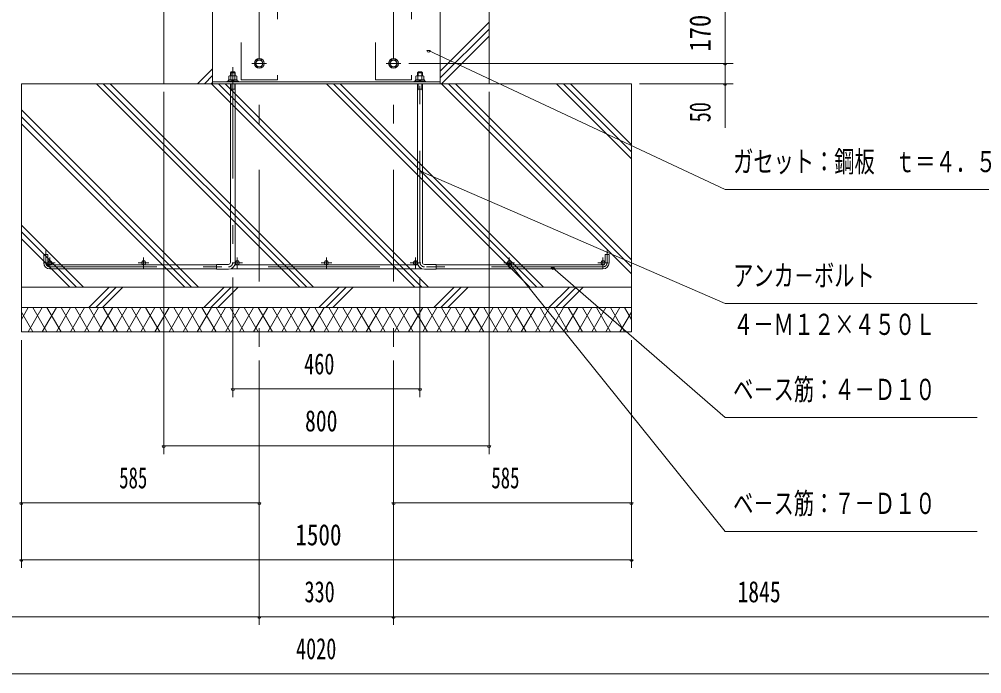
# Model space of a CAD drawing. Units: millimetres, scale not verified. Extents: x -31991 to 32006, y -14700 to 14700.
# Drawn here: x 19187 to 27470, y -4592 to 1038 of the extents above; entities that cross this region are included whole.
import ezdxf
from ezdxf.enums import TextEntityAlignment as Align

# ---------------------------------------------------------------- set-up
doc = ezdxf.new("R2010")
doc.units = ezdxf.units.MM
doc.header["$LTSCALE"] = 80
doc.linetypes.add('USER2', pattern=[10, 4, -6])
doc.linetypes.add('USER3', pattern=[24, 12, -5, 2, -5])
for name, color, linetype, lineweight in [('0-6_2-02BOLD', 7, 'Continuous', 18), ('0-7_2-12HIDDEN', 3, 'USER2', 18), ('0-8_2-22CENTER', 3, 'USER3', 18), ('0-9_2-42THIN', 4, 'Continuous', 18), ('0-A_2-52DIM', 3, 'Continuous', 18), ('0-B_2-62HATCH', 2, 'Continuous', 18)]:
    doc.layers.add(name, color=color, linetype=linetype, lineweight=lineweight)
doc.styles.add('ＭＳ ゴシック', font='')
doc.styles.get('ＭＳ ゴシック').set_extended_font_data('MS Gothic')

msp = doc.modelspace()

# ---------------------------------------------------------------- linework, layer by layer
at = {"layer": '0-6_2-02BOLD'}
for p, q in [((20850.56, 1357.9), (20850.56, 482.9)), ((23230.56, 1357.9), (23230.56, 482.9)), ((20850.56, 498.65), (22810.57, 498.65)), ((21046.56, 577.73), (21004.56, 577.73)), ((21008.39, 549.04), (21008.39, 517.2)), ((21015.06, 506.7), (21025.56, 517.2)), ((21036.06, 517.2), (21025.56, 506.7)), ((21042.74, 517.2), (21042.74, 549.04)), ((21074.56, 506.7), (21074.56, 498.65)), ((22597.94, 506.7), (22597.94, 517.2)), ((22656.56, 577.73), (22614.56, 577.73)), ((22618.39, 517.2), (22618.39, 549.04)), ((22625.06, 517.2), (22635.56, 506.7)), ((22646.06, 506.7), (22635.56, 517.2)), ((22652.74, 549.04), (22652.74, 517.2)), ((22684.56, 498.65), (22684.56, 506.7)), ((21004.56, 482.9), (21004.56, -1053.6)), ((21004.56, 435.65), (21046.56, 435.65)), ((21046.56, -1053.6), (21046.56, 482.9)), ((22614.56, 482.9), (22614.56, -1053.6)), ((22614.56, 435.65), (22656.56, 435.65)), ((22656.56, -1053.6), (22656.56, 482.9)), ((24263.06, -1057.1), (24263.06, -987.1)), ((20885.56, -1074.6), (19450.56, -1074.6)), ((22618.39, -1074.6), (21042.73, -1074.6)), ((24210.56, -1074.6), (22775.57, -1074.6)), ((19450.56, -1109.6), (20885.56, -1109.6)), ((20885.56, -1113.1), (20987.06, -1113.1)), ((21007.16, -1109.6), (22653.96, -1109.6)), ((22775.57, -1109.6), (24210.56, -1109.6)), ((24455.56, -1267.1), (19205.56, -1267.1)), ((19205.56, -1442.1), (24455.56, -1442.1))]:
    msp.add_line(p, q, dxfattribs=at)
for points in [[(20430.56, 482.9), (20430.56, 1357.9), (14795.56, 1357.9)], [(22810.57, 482.9), (22810.57, 1357.9), (20850.56, 1357.9)], [(21046.56, 552.2), (21046.56, 577.73), (21039.56, 584.73), (21011.56, 584.73), (21004.56, 577.73), (21004.56, 552.2)], [(22614.56, 552.2), (22614.56, 577.73), (22621.56, 584.73), (22649.56, 584.73), (22656.56, 577.73), (22656.56, 552.2)], [(21074.56, 506.7), (20976.56, 506.7), (20976.56, 498.65)], [(20987.94, 506.7), (20987.94, 517.2), (21063.19, 517.2), (21063.19, 506.7)], [(20991.21, 517.2), (20991.21, 549.04), (20996.69, 552.2), (21054.44, 552.2), (21059.92, 549.04), (21059.92, 517.2)], [(22684.56, 506.7), (22586.56, 506.7), (22586.56, 498.65)], [(22597.94, 517.2), (22673.18, 517.2), (22673.18, 506.7)], [(22669.91, 517.2), (22669.91, 549.04), (22664.43, 552.2), (22606.69, 552.2), (22601.21, 549.04), (22601.21, 517.2)], [(19433.06, -1057.1), (19433.06, -987.1), (19398.06, -987.1), (19398.06, -1057.1)], [(24263.06, -987.1), (24228.06, -987.1), (24228.06, -1057.1)], [(20987.06, -1071.1), (20885.56, -1071.1), (20885.56, -1113.1)], [(22674.06, -1113.1), (22775.57, -1113.1), (22775.57, -1071.1), (22674.06, -1071.1)]]:
    msp.add_lwpolyline(points, dxfattribs=at)
for points in [[(21270.23, 628.15), (21235.88, 628.15), (21218.71, 657.9), (21235.88, 687.65), (21270.23, 687.65), (21287.41, 657.9)], [(22425.24, 628.15), (22442.41, 657.9), (22425.24, 687.65), (22390.88, 687.65), (22373.71, 657.9), (22390.88, 628.15)], [(19205.56, -1652.1), (19205.56, 482.9), (24455.56, 482.9), (24455.56, -1652.1)]]:
    msp.add_lwpolyline(points, close=True, dxfattribs=at)
for centre, radius in [((21253.06, 657.9), 42), ((21253.06, 657.9), 28.88), ((22408.06, 657.9), 42), ((22408.06, 657.9), 28.88), ((19450.56, -1057.1), 17.5), ((20257.31, -1057.1), 17.5), ((21064.06, -1057.1), 17.5), ((21830.56, -1057.1), 17.5), ((22597.06, -1057.1), 17.5), ((23403.81, -1057.1), 17.5), ((24210.56, -1057.1), 17.5)]:
    msp.add_circle(centre, radius, dxfattribs=at)
for centre, radius, start, end in [((20999.79, 538.96), 13.24, 49.5701, 90), ((21025.56, 503.98), 48.23, 69.13593, 110.86406), ((21051.32, 538.96), 13.24, 90, 130.42989), ((22609.79, 538.96), 13.24, 49.57011, 90), ((22635.56, 503.98), 48.23, 69.13594, 110.86407), ((22661.32, 538.96), 13.24, 90, 130.4299), ((19450.56, -1057.1), 52.5, 180, 270), ((20987.06, -1053.6), 59.5, 270, 0), ((20987.06, -1053.6), 17.5, 270, 0), ((22674.06, -1053.6), 59.5, 180, 270), ((22674.06, -1053.6), 17.5, 180, 270), ((24210.56, -1057.1), 52.5, 270, 0)]:
    msp.add_arc(centre, radius, start, end, dxfattribs=at)
at = {"layer": '0-7_2-12HIDDEN'}
for points in [[(21408.98, 1357.9), (21408.98, 517.9), (21097.13, 517.9), (21097.13, 1357.9)], [(22563.98, 1357.9), (22563.98, 517.9), (22252.13, 517.9), (22252.13, 1357.9)]]:
    msp.add_lwpolyline(points, dxfattribs=at)
at = {"layer": '0-8_2-22CENTER'}
for p, q in [((21253.06, 9341.41), (21253.06, -1827.1)), ((22408.05, 9341.41), (22408.05, -1827.1)), ((21025.56, 626.73), (21025.56, -1053.6)), ((21190.06, 657.9), (21316.06, 657.9)), ((22345.06, 657.9), (22471.06, 657.9)), ((22635.56, -1053.6), (22635.56, 626.73)), ((19415.56, -1057.1), (19415.56, -952.1)), ((24245.56, -1057.1), (24245.56, -952.1)), ((19405.06, -1057.1), (19496.06, -1057.1)), ((19450.56, -1102.6), (19450.56, -1011.6)), ((20302.82, -1057.1), (20211.81, -1057.1)), ((20257.31, -1011.6), (20257.31, -1102.6)), ((21018.56, -1057.1), (21109.56, -1057.1)), ((21064.06, -1102.6), (21064.06, -1011.6)), ((21876.06, -1057.1), (21785.06, -1057.1)), ((21830.56, -1011.6), (21830.56, -1102.6)), ((22642.56, -1057.1), (22551.56, -1057.1)), ((22597.06, -1011.6), (22597.06, -1102.6)), ((23449.31, -1057.1), (23358.31, -1057.1)), ((23403.81, -1102.6), (23403.81, -1011.6)), ((24256.06, -1057.1), (24165.06, -1057.1)), ((24210.56, -1102.6), (24210.56, -1011.6)), ((24210.56, -1092.1), (19450.56, -1092.1))]:
    msp.add_line(p, q, dxfattribs=at)
for centre, radius, start, end in [((19450.56, -1057.1), 35, 180, 270), ((20987.06, -1053.6), 38.5, 270, 0), ((22674.06, -1053.6), 38.5, 180, 270), ((24210.56, -1057.1), 35, 270, 0)]:
    msp.add_arc(centre, radius, start, end, dxfattribs=at)
at = {"layer": '0-9_2-42THIN'}
for p, q in [((21009.82, 552.2), (21009.82, 582.98)), ((21041.31, 582.98), (21041.31, 552.2)), ((22619.81, 552.2), (22619.81, 582.98)), ((22651.3, 582.98), (22651.3, 552.2))]:
    msp.add_line(p, q, dxfattribs=at)
for points in [[(21004.56, 426.56), (21009.82, 435.65), (21009.82, 482.9)], [(21041.31, 482.9), (21041.31, 435.65), (21046.56, 426.56)], [(22619.81, 482.9), (22619.81, 435.65), (22614.56, 426.56)], [(22656.56, 426.56), (22651.3, 435.65), (22651.3, 482.9)]]:
    msp.add_lwpolyline(points, dxfattribs=at)
at = {"layer": '0-A_2-52DIM'}
for p, q in [((25260.56, 104.9), (25260.56, 1252.9)), ((22723.56, 767.96), (22695.56, 767.96)), ((22541.06, 657.9), (25330.56, 657.9)), ((25274.56, 657.9), (25246.56, 657.9)), ((25330.56, 482.9), (24525.56, 482.9)), ((25274.56, 482.9), (25246.56, 482.9)), ((20430.56, -2702.1), (20430.56, 412.9)), ((23230.56, 412.9), (23230.56, -2702.1)), ((22661.33, -272.9), (22633.33, -272.9)), ((25260.56, -1407.1), (22647.33, -272.9)), ((23423.26, -1064.65), (23395.26, -1064.65)), ((25260.56, -3367.1), (23409.26, -1064.65)), ((23792.74, -1100.3), (23764.74, -1100.3)), ((23778.74, -1100.3), (25260.56, -2387.1)), ((21025.56, -1183.1), (21025.56, -2212.1)), ((22635.56, -2212.1), (22635.56, -1183.1)), ((27430.56, -1407.1), (25260.56, -1407.1)), ((19205.56, -1722.1), (19205.56, -3682.1)), ((24455.56, -3682.1), (24455.56, -1722.1)), ((21253.06, -1897.1), (21253.06, -4172.1)), ((22408.06, -1897.1), (22408.06, -4172.1)), ((21039.56, -2142.1), (21011.56, -2142.1)), ((21025.56, -2142.1), (22635.56, -2142.1)), ((22649.56, -2142.1), (22621.56, -2142.1)), ((25260.56, -2387.1), (27430.56, -2387.1)), ((20444.56, -2632.1), (20416.56, -2632.1)), ((23230.56, -2632.1), (20430.56, -2632.1)), ((23244.56, -2632.1), (23216.56, -2632.1)), ((19219.56, -3122.1), (19191.56, -3122.1)), ((21253.06, -3122.1), (19205.56, -3122.1)), ((21267.06, -3122.1), (21239.06, -3122.1)), ((22422.06, -3122.1), (22394.06, -3122.1)), ((22408.06, -3122.1), (24455.56, -3122.1)), ((24469.56, -3122.1), (24441.56, -3122.1)), ((27430.56, -3367.1), (25260.56, -3367.1)), ((19219.56, -3612.1), (19191.56, -3612.1)), ((19205.56, -3612.1), (24455.56, -3612.1)), ((24469.56, -3612.1), (24441.56, -3612.1)), ((14795.56, -4102.1), (28865.56, -4102.1)), ((21267.06, -4102.1), (21239.06, -4102.1)), ((22422.06, -4102.1), (22394.06, -4102.1)), ((28865.56, -4592.1), (14795.56, -4592.1))]:
    msp.add_line(p, q, dxfattribs=at)
msp.add_lwpolyline([(22709.56, 767.96), (25260.56, -427.1), (28060.56, -427.1)], dxfattribs=at)
for centre in [(22709.56, 767.96), (25260.56, 657.9), (25260.56, 482.9), (22647.33, -272.9), (23409.26, -1064.65), (23778.74, -1100.3), (21025.56, -2142.1), (22635.56, -2142.1), (20430.56, -2632.1), (23230.56, -2632.1), (19205.56, -3122.1), (21253.06, -3122.1), (22408.06, -3122.1), (24455.56, -3122.1), (19205.56, -3612.1), (24455.56, -3612.1), (21253.06, -4102.1), (22408.06, -4102.1)]:
    msp.add_arc(centre, 14, 180, 0, dxfattribs=at)
at = {"layer": '0-B_2-62HATCH'}
for p, q in [((23230.56, 1012.4), (22810.57, 592.4)), ((22810.57, 533), (23230.56, 953)), ((23230.56, 893.6), (22819.87, 482.9)), ((20721.17, 482.9), (20850.56, 612.29)), ((20850.56, 552.9), (20780.57, 482.9)), ((21601.32, -1267.1), (19851.32, 482.9)), ((19910.71, 482.9), (21660.71, -1267.1)), ((21720.11, -1267.1), (19970.1, 482.9)), ((20839.97, 482.9), (20850.56, 493.5)), ((20841.26, 482.9), (22591.26, -1267.1)), ((22650.66, -1267.1), (20900.66, 482.9)), ((20960.06, 482.9), (22710.06, -1267.1)), ((23581.21, -1267.1), (21831.21, 482.9)), ((21890.61, 482.9), (23640.61, -1267.1)), ((23700.01, -1267.1), (21950, 482.9)), ((22821.16, 482.9), (24455.56, -1151.5)), ((24455.56, -1092.1), (22880.56, 482.9)), ((22939.96, 482.9), (24455.56, -1032.7)), ((23811.11, 482.9), (24455.56, -161.55)), ((24455.56, -102.15), (23870.51, 482.9)), ((23929.9, 482.9), (24455.56, -42.75)), ((19205.56, 257.5), (20730.16, -1267.1)), ((20670.76, -1267.1), (19205.56, 198.1)), ((19205.56, 138.71), (20611.36, -1267.1)), ((19740.21, -1267.1), (19205.56, -732.45)), ((19205.56, -791.84), (19680.81, -1267.1)), ((19621.42, -1267.1), (19205.56, -851.24)), ((19786.12, -1442.1), (19961.12, -1267.1)), ((20020.52, -1267.1), (19845.51, -1442.1)), ((19904.91, -1442.1), (20079.91, -1267.1)), ((20951.07, -1267.1), (20776.07, -1442.1)), ((21010.46, -1267.1), (20835.47, -1442.1)), ((20894.86, -1442.1), (21069.86, -1267.1)), ((21766.01, -1442.1), (21941.02, -1267.1)), ((22000.42, -1267.1), (21825.41, -1442.1)), ((22059.81, -1267.1), (21884.81, -1442.1)), ((22755.96, -1442.1), (22930.96, -1267.1)), ((22990.36, -1267.1), (22815.36, -1442.1)), ((22874.76, -1442.1), (23049.76, -1267.1)), ((23745.91, -1442.1), (23920.91, -1267.1)), ((23805.31, -1442.1), (23980.32, -1267.1)), ((24039.7, -1267.1), (23864.71, -1442.1)), ((19205.56, -1543.72), (19264.23, -1442.1)), ((19304.65, -1652.1), (19205.56, -1480.47)), ((19385.48, -1442.1), (19264.23, -1652.1)), ((19304.65, -1442.1), (19425.89, -1652.1)), ((19385.48, -1652.1), (19506.72, -1442.1)), ((19547.14, -1652.1), (19425.89, -1442.1)), ((19627.97, -1442.1), (19506.72, -1652.1)), ((19547.14, -1442.1), (19668.38, -1652.1)), ((19627.97, -1652.1), (19749.2, -1442.1)), ((19789.62, -1652.1), (19668.38, -1442.1)), ((19870.45, -1442.1), (19749.2, -1652.1)), ((19910.86, -1652.1), (19789.62, -1442.1)), ((19991.69, -1442.1), (19870.45, -1652.1)), ((20032.11, -1652.1), (19910.86, -1442.1)), ((20112.94, -1442.1), (19991.69, -1652.1)), ((20153.36, -1652.1), (20032.11, -1442.1)), ((20234.19, -1442.1), (20112.94, -1652.1)), ((20274.6, -1652.1), (20153.35, -1442.1)), ((20355.42, -1442.1), (20234.18, -1652.1)), ((20395.84, -1652.1), (20274.6, -1442.1)), ((20476.67, -1442.1), (20355.42, -1652.1)), ((20517.08, -1652.1), (20395.84, -1442.1)), ((20597.91, -1442.1), (20476.66, -1652.1)), ((20638.33, -1652.1), (20517.08, -1442.1)), ((20719.16, -1442.1), (20597.91, -1652.1)), ((20759.57, -1652.1), (20638.33, -1442.1)), ((20840.4, -1442.1), (20719.16, -1652.1)), ((20759.57, -1442.1), (20880.82, -1652.1)), ((20840.4, -1652.1), (20961.65, -1442.1)), ((21002.06, -1652.1), (20880.82, -1442.1)), ((21082.88, -1442.1), (20961.65, -1652.1)), ((21002.06, -1442.1), (21123.3, -1652.1)), ((21082.88, -1652.1), (21204.13, -1442.1)), ((21244.55, -1652.1), (21123.3, -1442.1)), ((21325.37, -1442.1), (21204.13, -1652.1)), ((21244.55, -1442.1), (21365.79, -1652.1)), ((21325.37, -1652.1), (21446.62, -1442.1)), ((21487.04, -1652.1), (21365.79, -1442.1)), ((21567.86, -1442.1), (21446.62, -1652.1)), ((21487.03, -1442.1), (21608.27, -1652.1)), ((21567.86, -1652.1), (21689.1, -1442.1)), ((21729.52, -1652.1), (21608.27, -1442.1)), ((21810.34, -1442.1), (21689.1, -1652.1)), ((21850.76, -1652.1), (21729.52, -1442.1)), ((21931.59, -1442.1), (21810.34, -1652.1)), ((21850.76, -1442.1), (21972.01, -1652.1)), ((21931.59, -1652.1), (22052.84, -1442.1)), ((22093.25, -1652.1), (21972.01, -1442.1)), ((22174.08, -1442.1), (22052.83, -1652.1)), ((22093.25, -1442.1), (22214.5, -1652.1)), ((22174.08, -1652.1), (22295.33, -1442.1)), ((22335.74, -1652.1), (22214.5, -1442.1)), ((22416.56, -1442.1), (22295.32, -1652.1)), ((22335.74, -1442.1), (22456.98, -1652.1)), ((22416.56, -1652.1), (22537.8, -1442.1)), ((22578.22, -1652.1), (22456.98, -1442.1)), ((22659.05, -1442.1), (22537.8, -1652.1)), ((22578.22, -1442.1), (22699.47, -1652.1)), ((22659.05, -1652.1), (22780.3, -1442.1)), ((22820.71, -1652.1), (22699.47, -1442.1)), ((22901.54, -1442.1), (22780.3, -1652.1)), ((22820.71, -1442.1), (22941.96, -1652.1)), ((22901.54, -1652.1), (23022.78, -1442.1)), ((23063.19, -1652.1), (22941.96, -1442.1)), ((23144.02, -1442.1), (23022.78, -1652.1)), ((23063.19, -1442.1), (23184.44, -1652.1)), ((23144.02, -1652.1), (23265.27, -1442.1)), ((23305.69, -1652.1), (23184.44, -1442.1)), ((23386.51, -1442.1), (23265.27, -1652.1)), ((23305.68, -1442.1), (23426.93, -1652.1)), ((23386.51, -1652.1), (23507.76, -1442.1)), ((23548.17, -1652.1), (23426.93, -1442.1)), ((23629, -1442.1), (23507.76, -1652.1)), ((23548.17, -1442.1), (23669.42, -1652.1)), ((23629, -1652.1), (23750.24, -1442.1)), ((23790.66, -1652.1), (23669.42, -1442.1)), ((23871.49, -1442.1), (23750.24, -1652.1)), ((23911.9, -1652.1), (23790.66, -1442.1)), ((23992.73, -1442.1), (23871.49, -1652.1)), ((23911.9, -1442.1), (24033.15, -1652.1)), ((23992.73, -1652.1), (24113.98, -1442.1)), ((24154.39, -1652.1), (24033.15, -1442.1)), ((24235.22, -1442.1), (24113.98, -1652.1)), ((24154.39, -1442.1), (24275.64, -1652.1)), ((24235.22, -1652.1), (24356.46, -1442.1)), ((24396.87, -1652.1), (24275.64, -1442.1)), ((24455.56, -1480.45), (24356.46, -1652.1)), ((24396.87, -1442.1), (24455.56, -1543.74))]:
    msp.add_line(p, q, dxfattribs=at)

# ---------------------------------------------------------------- texts
at = {"layer": '0-A_2-52DIM', "color": 7, "style": 'ＭＳ ゴシック'}
for s, width, p in [('170', 0.85, (25190.56, 760.12)), ('50', 0.7, (25190.56, 151.5))]:
    msp.add_text(s, height=182.3, rotation=90, dxfattribs=dict(at, width=width)).set_placement(p, align=Align.BOTTOM_LEFT)
for s, width, p in [('ガセット：鋼板\u3000ｔ＝４．５', 0.7, (25330.56, -332.23)), ('アンカ－ボルト', 0.7, (25330.56, -1312.23)), ('４－Ｍ１２×４５０Ｌ', 0.7, (25330.56, -1732.23)), ('460', 0.7, (21639.01, -2072.1)), ('ベ－ス筋：４－Ｄ１０', 0.7, (25330.56, -2292.23)), ('800', 0.75, (21646.59, -2562.1)), ('585', 0.65, (20047.46, -3052.1)), ('585', 0.65, (23249.96, -3052.1)), ('ベ－ス筋：７－Ｄ１０', 0.7, (25330.56, -3272.23)), ('1500', 0.8, (21563.18, -3542.1)), ('330', 0.7, (21641.81, -4032.1)), ('1845', 0.75, (25367.69, -4032.1)), ('4020', 0.7, (21568.9, -4522.1))]:
    msp.add_text(s, height=182.3, dxfattribs=dict(at, width=width)).set_placement(p, align=Align.BOTTOM_LEFT)

doc.saveas('drawing.dxf')
